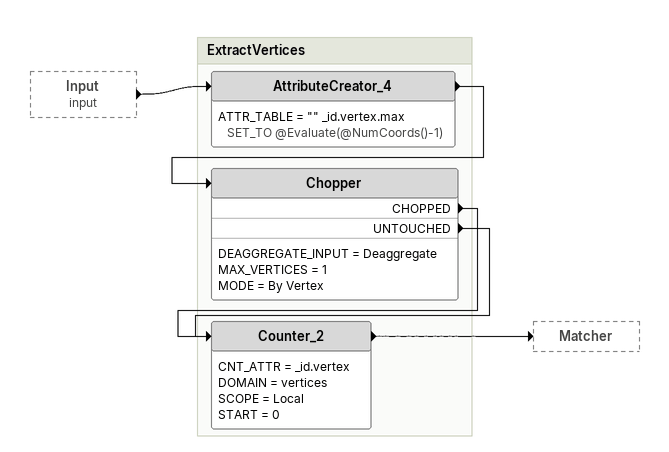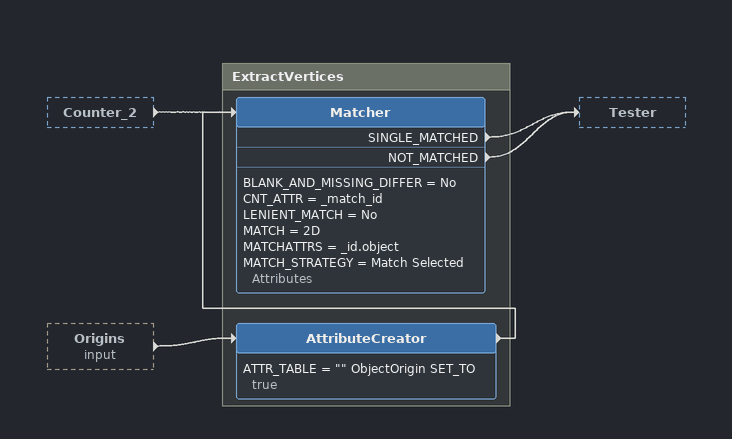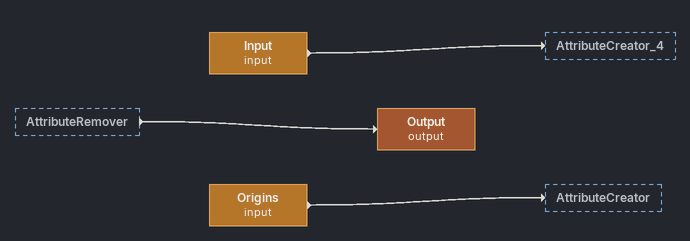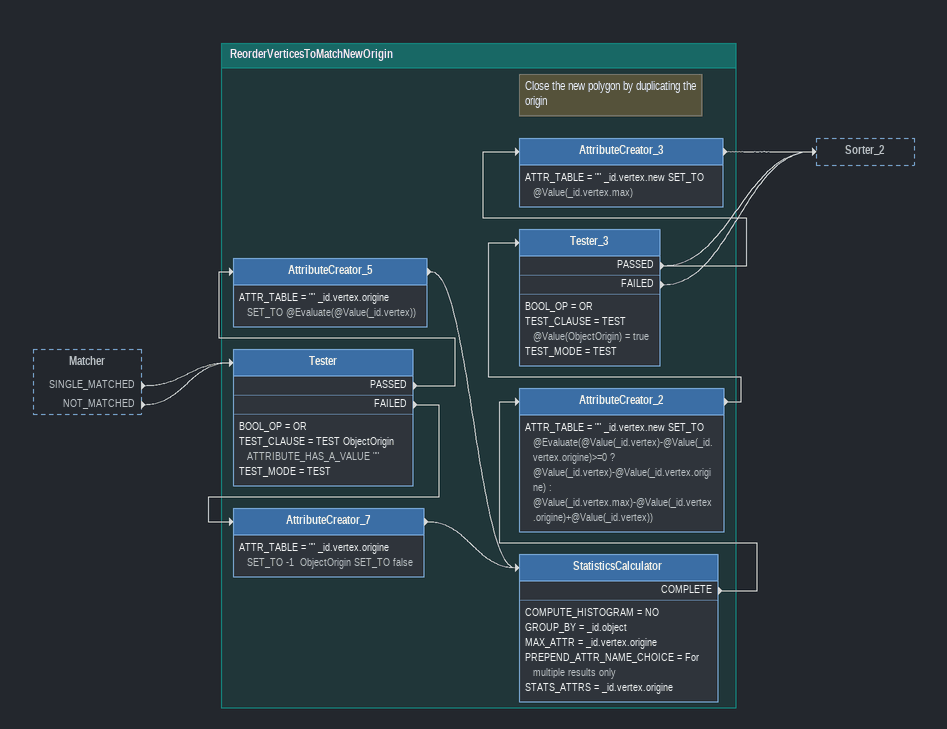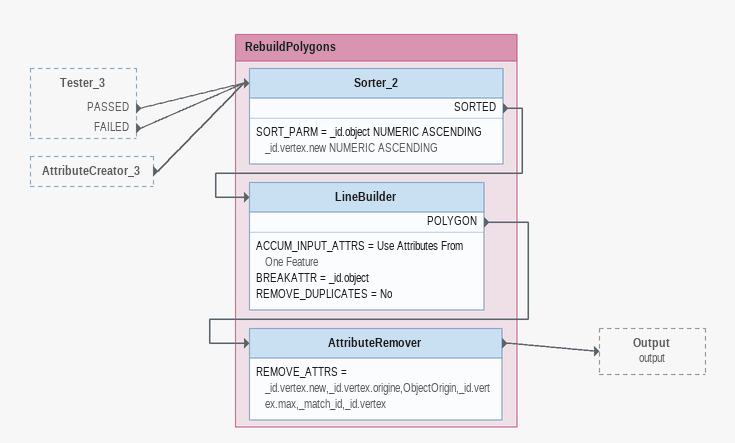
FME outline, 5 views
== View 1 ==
Input (input) [outside]
    -> AttributeCreator_4

Bookmark: ExtractVertices
AttributeCreator_4
    ATTR_TABLE = "" _id.vertex.max SET_TO @Evaluate(@NumCoords()-1)
    -> Chopper
Chopper
    DEAGGREGATE_INPUT = Deaggregate
    MAX_VERTICES = 1
    MODE = By Vertex
    CHOPPED -> Counter_2
    UNTOUCHED -> Counter_2
Counter_2
    CNT_ATTR = _id.vertex
    DOMAIN = vertices
    SCOPE = Local
    START = 0
    -> Matcher

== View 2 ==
Counter_2 [outside]
    -> Matcher
Origins (input) [outside]
    -> AttributeCreator

Bookmark: ExtractVertices
AttributeCreator
    ATTR_TABLE = "" ObjectOrigin SET_TO true
    -> Matcher
Matcher
    BLANK_AND_MISSING_DIFFER = No
    CNT_ATTR = _match_id
    LENIENT_MATCH = No
    MATCH = 2D
    MATCHATTRS = _id.object
    MATCH_STRATEGY = Match Selected Attributes
    SINGLE_MATCHED -> Tester
    NOT_MATCHED -> Tester

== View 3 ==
AttributeRemover [outside]
    -> Output (output)
Input (input)
    -> AttributeCreator_4
Origins (input)
    -> AttributeCreator
Output (output)

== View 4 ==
Matcher [outside]
    SINGLE_MATCHED -> Tester
    NOT_MATCHED -> Tester

Bookmark: ReorderVerticesToMatchNewOrigin
Tester
    BOOL_OP = OR
    TEST_CLAUSE = TEST ObjectOrigin ATTRIBUTE_HAS_A_VALUE ""
    TEST_MODE = TEST
    PASSED -> AttributeCreator_5
    FAILED -> AttributeCreator_7
AttributeCreator_5
    ATTR_TABLE = "" _id.vertex.origine SET_TO @Evaluate(@Value(_id.vertex))
    -> StatisticsCalculator
AttributeCreator_7
    ATTR_TABLE = "" _id.vertex.origine SET_TO -1  ObjectOrigin SET_TO false
    -> StatisticsCalculator
StatisticsCalculator
    COMPUTE_HISTOGRAM = NO
    GROUP_BY = _id.object
    MAX_ATTR = _id.vertex.origine
    PREPEND_ATTR_NAME_CHOICE = For multiple results only
    STATS_ATTRS = _id.vertex.origine
    COMPLETE -> AttributeCreator_2
AttributeCreator_2
    ATTR_TABLE = "" _id.vertex.new SET_TO @Evaluate(@Value(_id.vertex)-@Value(_id.vertex.origine)>=0 ? @Value(_id.vertex)-@Value(_id.vertex.origine) : @Value(_id.vertex.max)-@Value(_id.vertex.origine)+@Value(_id.vertex))
    -> Tester_3
Tester_3
    BOOL_OP = OR
    TEST_CLAUSE = TEST @Value(ObjectOrigin) = true
    TEST_MODE = TEST
    PASSED -> Sorter_2
    PASSED -> AttributeCreator_3
    FAILED -> Sorter_2
Note: Close the new polygon by duplicating the origin
AttributeCreator_3
    ATTR_TABLE = "" _id.vertex.new SET_TO @Value(_id.vertex.max)
    -> Sorter_2

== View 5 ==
Tester_3 [outside]
    PASSED -> Sorter_2
    FAILED -> Sorter_2
AttributeCreator_3 [outside]
    -> Sorter_2

Bookmark: RebuildPolygons
Sorter_2
    SORT_PARM = _id.object NUMERIC ASCENDING _id.vertex.new NUMERIC ASCENDING
    SORTED -> LineBuilder
LineBuilder
    ACCUM_INPUT_ATTRS = Use Attributes From One Feature
    BREAKATTR = _id.object
    REMOVE_DUPLICATES = No
    POLYGON -> AttributeRemover
AttributeRemover
    REMOVE_ATTRS = _id.vertex.new,_id.vertex.origine,ObjectOrigin,_id.vertex.max,_match_id,_id.vertex
    -> Output (output)
